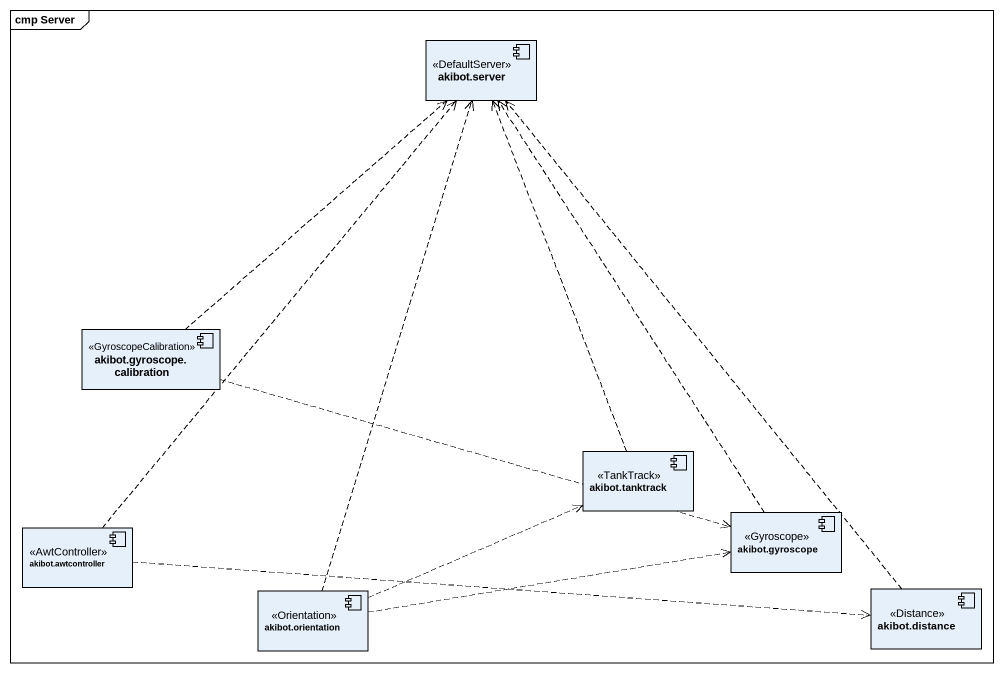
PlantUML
@startuml
mainframe cmp Server
component "akibot.server" as akibot_server <<DefaultServer>>
component "akibot.gyroscope.calibration" as akibot_gyroscope_calibration <<GyroscopeCalibration>>
component "akibot.tanktrack" as akibot_tanktrack <<TankTrack>>
component "akibot.awtcontroller" as akibot_awtcontroller <<AwtController>>
component "akibot.gyroscope" as akibot_gyroscope <<Gyroscope>>
component "akibot.orientation" as akibot_orientation <<Orientation>>
component "akibot.distance" as akibot_distance <<Distance>>
akibot_gyroscope_calibration .up.> akibot_server
akibot_gyroscope_calibration .right.> akibot_gyroscope
akibot_tanktrack .up.> akibot_server
akibot_awtcontroller .up.> akibot_server
akibot_awtcontroller .right.> akibot_distance
akibot_gyroscope .up.> akibot_server
akibot_orientation .up.> akibot_server
akibot_orientation .right.> akibot_tanktrack
akibot_orientation .right.> akibot_gyroscope
akibot_distance .up.> akibot_server
@enduml
